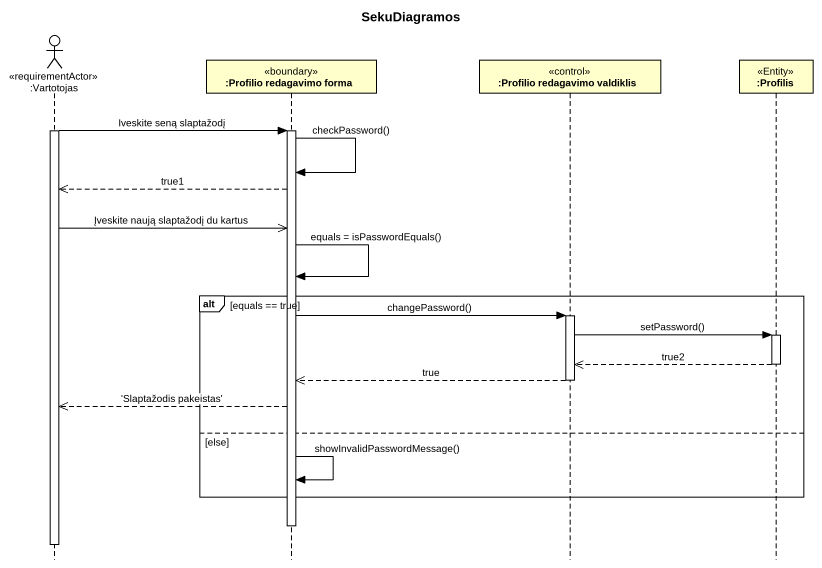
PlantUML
@startuml
title SekuDiagramos
hide footbox
actor ":Vartotojas" as Vartotojas <<requirementActor>>
participant ":Profilio redagavimo forma" as Profilio_redagavimo_forma <<boundary>>
participant ":Profilio redagavimo valdiklis" as Profilio_redagavimo <<control>>
participant ":Profilis" as Profilis <<Entity>>

activate Vartotojas
Vartotojas -> Profilio_redagavimo_forma : Iveskite seną slaptažodį
activate Profilio_redagavimo_forma
Profilio_redagavimo_forma -> Profilio_redagavimo_forma : checkPassword()
Profilio_redagavimo_forma -->> Vartotojas : true1
Vartotojas ->> Profilio_redagavimo_forma : Įveskite naują slaptažodį du kartus
Profilio_redagavimo_forma -> Profilio_redagavimo_forma : equals = isPasswordEquals()
alt equals == true
  Profilio_redagavimo_forma -> Profilio_redagavimo : changePassword()
  activate Profilio_redagavimo
  Profilio_redagavimo -> Profilis : setPassword()
  activate Profilis
  Profilis -->> Profilio_redagavimo : true2
  deactivate Profilis
  Profilio_redagavimo -->> Profilio_redagavimo_forma : true
  deactivate Profilio_redagavimo
  Profilio_redagavimo_forma -->> Vartotojas : 'Slaptažodis pakeistas'
else else
  Profilio_redagavimo_forma -> Profilio_redagavimo_forma : showInvalidPasswordMessage()
end
deactivate Profilio_redagavimo_forma
deactivate Vartotojas
@enduml
